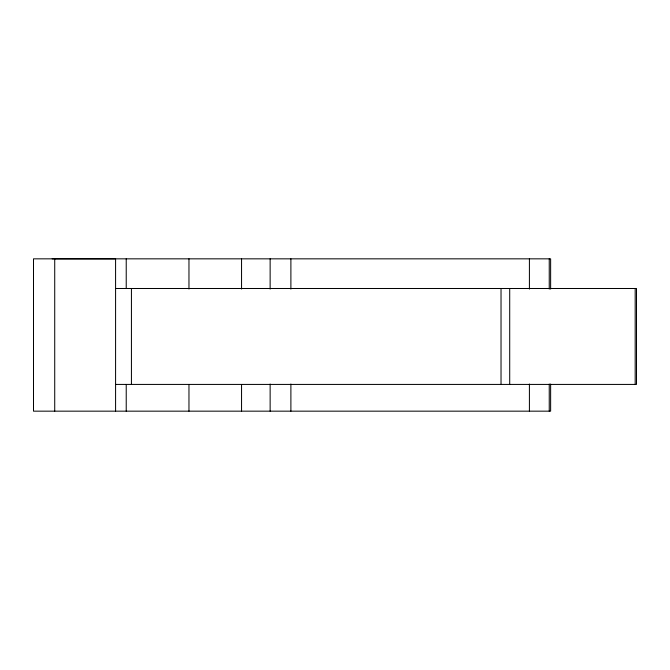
<?xml version="1.0" encoding="UTF-8"?>
<svg xmlns="http://www.w3.org/2000/svg" width="670" height="670" viewBox="0 0 670 670"><rect width="100%" height="100%" fill="white"/><g stroke="black" fill="none" stroke-linecap="round" stroke-linejoin="round"><path stroke-width="1" d="M52.16 258.838L115.583 258.838L115.583 411.162M115.583 288.494L636.5 288.494L636.5 384.421L115.583 384.421M635.185 288.494L635.185 384.421M550.631 289.097L550.631 258.838L33.5 258.838L33.5 411.162L550.631 411.162L550.631 384.036M549.241 258.838L549.241 289.097M549.241 384.036L549.241 411.162M529.409 258.838L529.409 289.097M529.409 384.036L529.409 411.162M509.711 288.494L509.711 384.421M501.026 288.494L501.026 384.421M290.889 258.838L290.889 289.097M290.889 384.036L290.889 411.162M270.136 258.838L270.136 289.097M270.136 384.036L270.136 411.162M241.552 258.838L241.552 289.038M241.552 384.463L241.552 411.162M188.965 258.838L188.965 289.038M188.965 384.463L188.965 411.162M131.429 288.494L131.429 384.421M126.228 258.838L126.228 288.494M126.228 384.421L126.228 411.162M54.722 258.93L54.722 411.162"/></g></svg>
